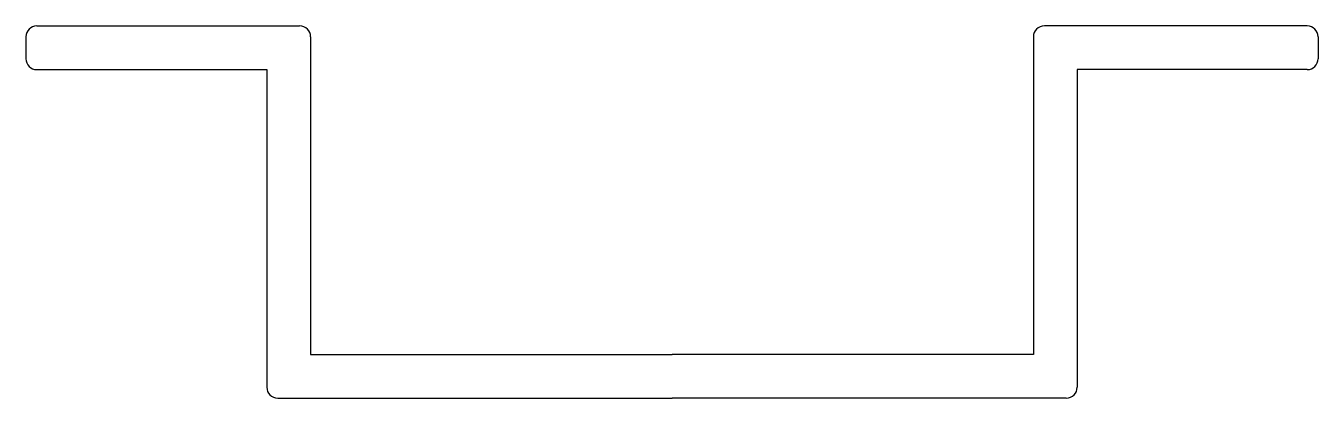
# Model space of a CAD drawing. Extents: x 2205.5 to 2264.5, y 2130.2 to 2147.2.
import ezdxf

# ---------------------------------------------------------------- set-up
doc = ezdxf.new("R2010")
doc.units = 0
doc.layers.get('0').update_dxf_attribs({"linetype": 'CONTINUOUS'})

msp = doc.modelspace()

# ---------------------------------------------------------------- linework, layer by layer
for p, q in [((2205.963, 2147.219), (2217.963, 2147.219)), ((2263.963, 2147.219), (2251.963, 2147.219)), ((2205.463, 2146.719), (2205.463, 2145.719)), ((2218.463, 2146.719), (2218.463, 2132.219)), ((2251.463, 2146.719), (2251.463, 2132.219)), ((2264.463, 2146.719), (2264.463, 2145.719)), ((2205.963, 2145.219), (2216.463, 2145.219)), ((2216.463, 2145.219), (2216.463, 2130.719)), ((2253.463, 2145.219), (2253.463, 2130.719)), ((2263.963, 2145.219), (2253.463, 2145.219)), ((2218.463, 2132.219), (2234.963, 2132.219)), ((2251.463, 2132.219), (2234.963, 2132.219)), ((2216.963, 2130.219), (2234.963, 2130.219)), ((2252.963, 2130.219), (2234.963, 2130.219))]:
    msp.add_line(p, q)
for centre, start, end in [((2205.963, 2146.719), 90, 180), ((2217.963, 2146.719), 0, 90), ((2251.963, 2146.719), 90, 180), ((2263.963, 2146.719), 0, 90), ((2205.963, 2145.719), 180.00001, 270), ((2263.963, 2145.719), 270, 0), ((2216.963, 2130.719), 180.00001, 270), ((2252.963, 2130.719), 270, 0)]:
    msp.add_arc(centre, 0.5, start, end)

doc.saveas('drawing.dxf')
